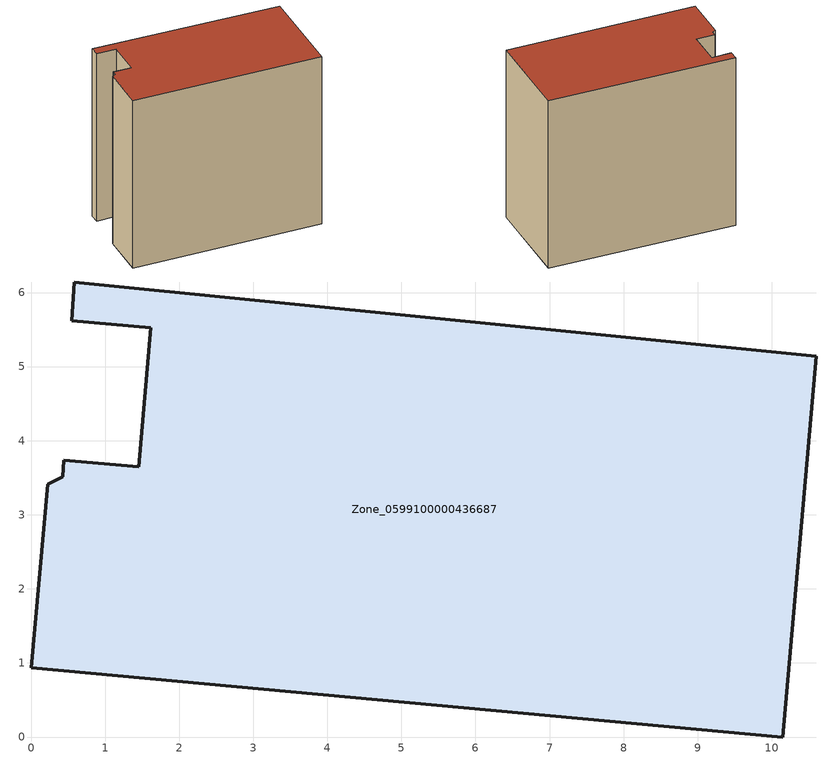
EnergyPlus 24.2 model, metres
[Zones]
Zone_0599100000436687
 floor ground (C_G): 0.44,3.74 1.46,3.65 1.62,5.53 0.55,5.62 0.58,6.14 10.6,5.14 10.15,0 0,0.93 0.23,3.41 0.43,3.51 z0
 wall outside (C_F): 10.15,0 10.6,5.14 0.58,6.14 0.55,5.62 1.62,5.53 1.46,3.65 0.44,3.74 0.43,3.51 0.23,3.41 0,0.93 10.15,0 z0:9.74
 roof outside (C_R): 1.46,3.65 0.44,3.74 0.43,3.51 0.23,3.41 0,0.93 10.15,0 10.6,5.14 0.58,6.14 0.55,5.62 1.62,5.53 z9.74
[BUILDING]
Pand.0599100000436687: North Axis=0; Terrain=City; Loads Convergence Tolerance Value=0.04; Temperature Convergence Tolerance Value=0.4; Solar Distribution=FullExterior; Maximum Number of Warmup Days=25; Minimum Number of Warmup Days=1
[Site:Location]
Rotterdam.The.Hague.AP_ZH_NLD Design_Conditions: Latitude=51.96; Longitude=4.45; Time Zone=1; Elevation=-4.5
[SITE:GROUNDTEMPERATURE:BUILDINGSURFACE]
18, 18, 18, 18, 18, 18, 18, 18, 18, 18, 18, 18
[MATERIAL] Thermal Absorptance=0.9; Solar Absorptance=0.7; Visible Absorptance=0.7
Name | Roughness | Thickness | Conductivity | Density | Specific Heat
G.TI.2006-2014 | MediumSmooth | 0.15 | 0.06 | 540 | 1210
F.TI.2006-2014 | Rough | 0.3 | 0.12 | 1920 | 840
R.TI.2006-2014 | MediumRough | 0.2 | 0.08 | 1500 | 1000
[CONSTRUCTION]
C_G: G.TI.2006-2014
C_F: F.TI.2006-2014
C_R: R.TI.2006-2014
[ZONE]
Zone_0599100000436687: Type=1; Multiplier=1; Ceiling Height=Autocalculate; Volume=Autocalculate; Floor Area=autocalculate; Part of Total Floor Area=Yes
[ZONEINFILTRATION:DESIGNFLOWRATE]
Infil_Zone_0599100000436687: Zone or ZoneList or Space or SpaceList=Zone_0599100000436687; Schedule=AlwaysOn; Design Flow Rate Calculation Method=Flow/Area; Flow Rate per Floor Area=0.0015; Constant Term Coefficient=1; Temperature Term Coefficient=0; Velocity Term Coefficient=0; Velocity Squared Term Coefficient=0
[HVACTEMPLATE:ZONE:IDEALLOADSAIRSYSTEM]
Zone_0599100000436687: Maximum Heating Supply Air Temperature=50; Minimum Cooling Supply Air Temperature=13; Maximum Heating Supply Air Humidity Ratio=0.0156; Minimum Cooling Supply Air Humidity Ratio=0.0077; Heating Limit=NoLimit; Cooling Limit=NoLimit; Dehumidification Control Type=ConstantSensibleHeatRatio; Cooling Sensible Heat Ratio=0.7; Dehumidification Setpoint=60; Humidification Control Type=None; Humidification Setpoint=30; Outdoor Air Method=None; Outdoor Air Flow Rate per Person=0.00944; Outdoor Air Flow Rate per Zone Floor Area=0; Outdoor Air Flow Rate per Zone=0; Demand Controlled Ventilation Type=None; Outdoor Air Economizer Type=NoEconomizer; Heat Recovery Type=None; Sensible Heat Recovery Effectiveness=0.7; Latent Heat Recovery Effectiveness=0.65
[ZONECONTROL:THERMOSTAT]
ThermostatControl_Zone_0599100000436687: Zone or ZoneList=Zone_0599100000436687; Control Type Schedule=DualSetpointControlType; Control 1=Thermostat_Zone_0599100000436687; Temperature Difference Between Cutout And Setpoint=0
[THERMOSTATSETPOINT:DUALSETPOINT]
Thermostat_Zone_0599100000436687: Heating Setpoint Temperature Schedule=HeatingSetpoint_Zone_0599100000436687; Cooling Setpoint Temperature Schedule=CoolingSetpoint_Zone_0599100000436687
[SCHEDULE:COMPACT]
HeatingSetpoint_Zone_0599100000436687: Through: 12/31, For: AllDays, Until: 24:00, 21
CoolingSetpoint_Zone_0599100000436687: Through: 12/31, For: AllDays, Until: 24:00, 24
DualSetpointControlType: Through: 12/31, For: AllDays, Until: 24:00, 4
AlwaysOn: Through: 12/31, For: AllDays, Until: 24:00, 1
